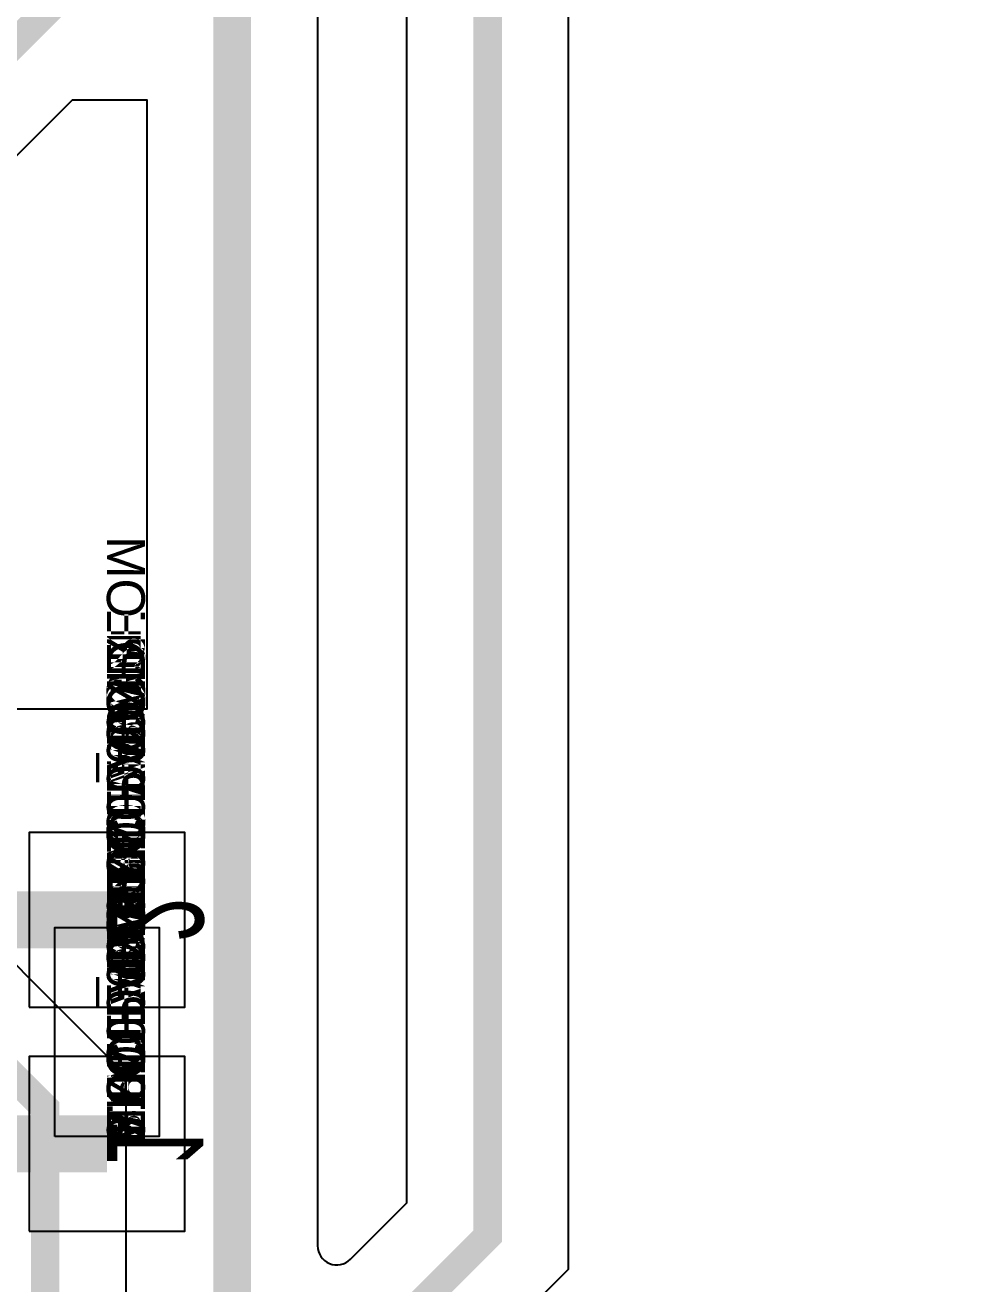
# Model space of a CAD drawing. Extents: x 0 to 323, y 0 to 320.
# Drawn here: x 100.67 to 105.59, y 52.56 to 59.19 of the extents above; entities that cross this region are included whole.
import ezdxf
from ezdxf.enums import TextEntityAlignment as Align

# ---------------------------------------------------------------- set-up
doc = ezdxf.new("R2010")
doc.units = 0
doc.header["$MEASUREMENT"] = 0
doc.layers.get('0').update_dxf_attribs({"linetype": 'CONTINUOUS'})
for name, color, linetype in [('ETCH_BOTTOM', 7, 'CONTINUOUS'), ('ETCH_INT2', 5, 'CONTINUOUS'), ('ETCH_TOP', 2, 'CONTINUOUS'), ('PACKAGE_GEOMETRY_ASSEMBLY_TOP', 11, 'CONTINUOUS'), ('PACKAGE_GEOMETRY_PIN_NUMBER', 9, 'CONTINUOUS')]:
    doc.layers.add(name, color=color, linetype=linetype)

# ---------------------------------------------------------------- blocks, each defined once
blk = doc.blocks.new('PAD_INFO')
for tag in ['SHAPE_TYPE', 'PAD_HEIGHT', 'PAD_LAYER', 'PAD_TYPE', 'PAD_WIDTH']:
    blk.add_attdef(tag, (0, 0), '', height=0.2)
at = {"flags": 2}
blk.add_attdef('CDN_TYPE', (0, 0), '', height=0.2, dxfattribs=at)
blk = doc.blocks.new('DRILL_INFO')
at = {"flags": 2}
blk.add_attdef('CDN_TYPE', (0, 0), '', height=0.2, dxfattribs=at)
for tag in ['FSHAPE', 'FCHAR', 'DRILL_HEIGHT', 'DIAMETER', 'PLATED', 'DRILL_WIDTH']:
    blk.add_attdef(tag, (0, 0), '', height=0.2)
blk = doc.blocks.new('RC0920X0820TS')
at = {"layer": 'ETCH_TOP'}
blk.add_lwpolyline([(-0.46, -0.41), (-0.46, 0.41), (0.46, 0.41), (0.46, -0.41)], close=True, dxfattribs=at)
ref = blk.add_blockref('PAD_INFO', (0, 0))
ref.add_attrib('PAD_LAYER', 'ETCH_TOP', (0, 0), dxfattribs={"height": 0.2})
ref.add_attrib('SHAPE_TYPE', 'NULL', (0, 0), dxfattribs={"height": 0.2})
ref.add_attrib('PAD_TYPE', 'ANTIPAD', (0, 0), dxfattribs={"height": 0.2})
ref.add_attrib('PAD_WIDTH', '0.000000', (0, 0), dxfattribs={"height": 0.2})
ref.add_attrib('PAD_HEIGHT', '0.000000', (0, 0), dxfattribs={"height": 0.2})
ref = blk.add_blockref('PAD_INFO', (0, 0))
ref.add_attrib('PAD_LAYER', 'ETCH_GND', (0, 0), dxfattribs={"height": 0.2})
ref.add_attrib('SHAPE_TYPE', 'NULL', (0, 0), dxfattribs={"height": 0.2})
ref.add_attrib('PAD_TYPE', 'ANTIPAD', (0, 0), dxfattribs={"height": 0.2})
ref.add_attrib('PAD_WIDTH', '0.000000', (0, 0), dxfattribs={"height": 0.2})
ref.add_attrib('PAD_HEIGHT', '0.000000', (0, 0), dxfattribs={"height": 0.2})
ref = blk.add_blockref('PAD_INFO', (0, 0))
ref.add_attrib('PAD_LAYER', 'ETCH_INT1', (0, 0), dxfattribs={"height": 0.2})
ref.add_attrib('SHAPE_TYPE', 'NULL', (0, 0), dxfattribs={"height": 0.2})
ref.add_attrib('PAD_TYPE', 'ANTIPAD', (0, 0), dxfattribs={"height": 0.2})
ref.add_attrib('PAD_WIDTH', '0.000000', (0, 0), dxfattribs={"height": 0.2})
ref.add_attrib('PAD_HEIGHT', '0.000000', (0, 0), dxfattribs={"height": 0.2})
ref = blk.add_blockref('PAD_INFO', (0, 0))
ref.add_attrib('PAD_LAYER', 'ETCH_INT2', (0, 0), dxfattribs={"height": 0.2})
ref.add_attrib('SHAPE_TYPE', 'NULL', (0, 0), dxfattribs={"height": 0.2})
ref.add_attrib('PAD_TYPE', 'ANTIPAD', (0, 0), dxfattribs={"height": 0.2})
ref.add_attrib('PAD_WIDTH', '0.000000', (0, 0), dxfattribs={"height": 0.2})
ref.add_attrib('PAD_HEIGHT', '0.000000', (0, 0), dxfattribs={"height": 0.2})
ref = blk.add_blockref('PAD_INFO', (0, 0))
ref.add_attrib('PAD_LAYER', 'ETCH_PWR', (0, 0), dxfattribs={"height": 0.2})
ref.add_attrib('SHAPE_TYPE', 'NULL', (0, 0), dxfattribs={"height": 0.2})
ref.add_attrib('PAD_TYPE', 'ANTIPAD', (0, 0), dxfattribs={"height": 0.2})
ref.add_attrib('PAD_WIDTH', '0.000000', (0, 0), dxfattribs={"height": 0.2})
ref.add_attrib('PAD_HEIGHT', '0.000000', (0, 0), dxfattribs={"height": 0.2})
ref = blk.add_blockref('PAD_INFO', (0, 0))
ref.add_attrib('PAD_LAYER', 'ETCH_BOTTOM', (0, 0), dxfattribs={"height": 0.2})
ref.add_attrib('SHAPE_TYPE', 'NULL', (0, 0), dxfattribs={"height": 0.2})
ref.add_attrib('PAD_TYPE', 'ANTIPAD', (0, 0), dxfattribs={"height": 0.2})
ref.add_attrib('PAD_WIDTH', '0.000000', (0, 0), dxfattribs={"height": 0.2})
ref.add_attrib('PAD_HEIGHT', '0.000000', (0, 0), dxfattribs={"height": 0.2})
ref = blk.add_blockref('PAD_INFO', (0, 0))
ref.add_attrib('PAD_LAYER', 'ETCH_TOP', (0, 0), dxfattribs={"height": 0.2})
ref.add_attrib('SHAPE_TYPE', 'NULL', (0, 0), dxfattribs={"height": 0.2})
ref.add_attrib('PAD_TYPE', 'THERMAL', (0, 0), dxfattribs={"height": 0.2})
ref.add_attrib('PAD_WIDTH', '0.000000', (0, 0), dxfattribs={"height": 0.2})
ref.add_attrib('PAD_HEIGHT', '0.000000', (0, 0), dxfattribs={"height": 0.2})
ref = blk.add_blockref('PAD_INFO', (0, 0))
ref.add_attrib('PAD_LAYER', 'ETCH_GND', (0, 0), dxfattribs={"height": 0.2})
ref.add_attrib('SHAPE_TYPE', 'NULL', (0, 0), dxfattribs={"height": 0.2})
ref.add_attrib('PAD_TYPE', 'THERMAL', (0, 0), dxfattribs={"height": 0.2})
ref.add_attrib('PAD_WIDTH', '0.000000', (0, 0), dxfattribs={"height": 0.2})
ref.add_attrib('PAD_HEIGHT', '0.000000', (0, 0), dxfattribs={"height": 0.2})
ref = blk.add_blockref('PAD_INFO', (0, 0))
ref.add_attrib('PAD_LAYER', 'ETCH_INT1', (0, 0), dxfattribs={"height": 0.2})
ref.add_attrib('SHAPE_TYPE', 'NULL', (0, 0), dxfattribs={"height": 0.2})
ref.add_attrib('PAD_TYPE', 'THERMAL', (0, 0), dxfattribs={"height": 0.2})
ref.add_attrib('PAD_WIDTH', '0.000000', (0, 0), dxfattribs={"height": 0.2})
ref.add_attrib('PAD_HEIGHT', '0.000000', (0, 0), dxfattribs={"height": 0.2})
ref = blk.add_blockref('PAD_INFO', (0, 0))
ref.add_attrib('PAD_LAYER', 'ETCH_INT2', (0, 0), dxfattribs={"height": 0.2})
ref.add_attrib('SHAPE_TYPE', 'NULL', (0, 0), dxfattribs={"height": 0.2})
ref.add_attrib('PAD_TYPE', 'THERMAL', (0, 0), dxfattribs={"height": 0.2})
ref.add_attrib('PAD_WIDTH', '0.000000', (0, 0), dxfattribs={"height": 0.2})
ref.add_attrib('PAD_HEIGHT', '0.000000', (0, 0), dxfattribs={"height": 0.2})
ref = blk.add_blockref('PAD_INFO', (0, 0))
ref.add_attrib('PAD_LAYER', 'ETCH_PWR', (0, 0), dxfattribs={"height": 0.2})
ref.add_attrib('SHAPE_TYPE', 'NULL', (0, 0), dxfattribs={"height": 0.2})
ref.add_attrib('PAD_TYPE', 'THERMAL', (0, 0), dxfattribs={"height": 0.2})
ref.add_attrib('PAD_WIDTH', '0.000000', (0, 0), dxfattribs={"height": 0.2})
ref.add_attrib('PAD_HEIGHT', '0.000000', (0, 0), dxfattribs={"height": 0.2})
ref = blk.add_blockref('PAD_INFO', (0, 0))
ref.add_attrib('PAD_LAYER', 'ETCH_BOTTOM', (0, 0), dxfattribs={"height": 0.2})
ref.add_attrib('SHAPE_TYPE', 'NULL', (0, 0), dxfattribs={"height": 0.2})
ref.add_attrib('PAD_TYPE', 'THERMAL', (0, 0), dxfattribs={"height": 0.2})
ref.add_attrib('PAD_WIDTH', '0.000000', (0, 0), dxfattribs={"height": 0.2})
ref.add_attrib('PAD_HEIGHT', '0.000000', (0, 0), dxfattribs={"height": 0.2})
ref = blk.add_blockref('PAD_INFO', (0, 0))
ref.add_attrib('PAD_LAYER', 'ETCH_TOP', (0, 0), dxfattribs={"height": 0.2})
ref.add_attrib('SHAPE_TYPE', 'RECTANGLE', (0, 0), dxfattribs={"height": 0.2})
ref.add_attrib('PAD_TYPE', 'REGULAR', (0, 0), dxfattribs={"height": 0.2})
ref.add_attrib('PAD_WIDTH', '0.920000', (0, 0), dxfattribs={"height": 0.2})
ref.add_attrib('PAD_HEIGHT', '0.820000', (0, 0), dxfattribs={"height": 0.2})
ref = blk.add_blockref('PAD_INFO', (0, 0))
ref.add_attrib('PAD_LAYER', 'ETCH_GND', (0, 0), dxfattribs={"height": 0.2})
ref.add_attrib('SHAPE_TYPE', 'NULL', (0, 0), dxfattribs={"height": 0.2})
ref.add_attrib('PAD_TYPE', 'REGULAR', (0, 0), dxfattribs={"height": 0.2})
ref.add_attrib('PAD_WIDTH', '0.000000', (0, 0), dxfattribs={"height": 0.2})
ref.add_attrib('PAD_HEIGHT', '0.000000', (0, 0), dxfattribs={"height": 0.2})
ref = blk.add_blockref('PAD_INFO', (0, 0))
ref.add_attrib('PAD_LAYER', 'ETCH_INT1', (0, 0), dxfattribs={"height": 0.2})
ref.add_attrib('SHAPE_TYPE', 'NULL', (0, 0), dxfattribs={"height": 0.2})
ref.add_attrib('PAD_TYPE', 'REGULAR', (0, 0), dxfattribs={"height": 0.2})
ref.add_attrib('PAD_WIDTH', '0.000000', (0, 0), dxfattribs={"height": 0.2})
ref.add_attrib('PAD_HEIGHT', '0.000000', (0, 0), dxfattribs={"height": 0.2})
ref = blk.add_blockref('PAD_INFO', (0, 0))
ref.add_attrib('PAD_LAYER', 'ETCH_INT2', (0, 0), dxfattribs={"height": 0.2})
ref.add_attrib('SHAPE_TYPE', 'NULL', (0, 0), dxfattribs={"height": 0.2})
ref.add_attrib('PAD_TYPE', 'REGULAR', (0, 0), dxfattribs={"height": 0.2})
ref.add_attrib('PAD_WIDTH', '0.000000', (0, 0), dxfattribs={"height": 0.2})
ref.add_attrib('PAD_HEIGHT', '0.000000', (0, 0), dxfattribs={"height": 0.2})
ref = blk.add_blockref('PAD_INFO', (0, 0))
ref.add_attrib('PAD_LAYER', 'ETCH_PWR', (0, 0), dxfattribs={"height": 0.2})
ref.add_attrib('SHAPE_TYPE', 'NULL', (0, 0), dxfattribs={"height": 0.2})
ref.add_attrib('PAD_TYPE', 'REGULAR', (0, 0), dxfattribs={"height": 0.2})
ref.add_attrib('PAD_WIDTH', '0.000000', (0, 0), dxfattribs={"height": 0.2})
ref.add_attrib('PAD_HEIGHT', '0.000000', (0, 0), dxfattribs={"height": 0.2})
ref = blk.add_blockref('PAD_INFO', (0, 0))
ref.add_attrib('PAD_LAYER', 'ETCH_BOTTOM', (0, 0), dxfattribs={"height": 0.2})
ref.add_attrib('SHAPE_TYPE', 'NULL', (0, 0), dxfattribs={"height": 0.2})
ref.add_attrib('PAD_TYPE', 'REGULAR', (0, 0), dxfattribs={"height": 0.2})
ref.add_attrib('PAD_WIDTH', '0.000000', (0, 0), dxfattribs={"height": 0.2})
ref.add_attrib('PAD_HEIGHT', '0.000000', (0, 0), dxfattribs={"height": 0.2})
ref = blk.add_blockref('DRILL_INFO', (0, 0))
ref.add_attrib('DIAMETER', '0.000000', (0, 0), dxfattribs={"height": 0.2})
ref.add_attrib('PLATED', 'PLATED', (0, 0), dxfattribs={"height": 0.2})
ref.add_attrib('FSHAPE', 'NULL', (0, 0), dxfattribs={"height": 0.2})
ref.add_attrib('DRILL_WIDTH', '0.000000', (0, 0), dxfattribs={"height": 0.2})
ref.add_attrib('DRILL_HEIGHT', '0.000000', (0, 0), dxfattribs={"height": 0.2})
for tag in ['CDN_TYPE', 'PIN']:
    blk.add_attdef(tag, (0, 0), '', height=0.2)
at = {"flags": 2}
for tag in ['PSTKNAME', 'BBV']:
    blk.add_attdef(tag, (0, 0), '', height=0.2, dxfattribs=at)
blk = doc.blocks.new('F270')
at = {"layer": 'PACKAGE_GEOMETRY_ASSEMBLY_TOP'}
blk.add_lwpolyline([(0.04, -0.275), (1.14, -0.275), (1.14, 0.275), (0.04, 0.275)], close=True, dxfattribs=at)
at = {"layer": 'ETCH_TOP'}
ref = blk.add_blockref('RC0920X0820TS', (0, 0), dxfattribs=at)
ref.add_attrib('CDN_TYPE', 'PIN', (0, 0), dxfattribs={"height": 0.2})
ref.add_attrib('PIN', '1', (0, 0), dxfattribs={"height": 0.2})
ref = blk.add_blockref('RC0920X0820TS', (1.18, 0), dxfattribs=at)
ref.add_attrib('CDN_TYPE', 'PIN', (0, 0), dxfattribs={"height": 0.2})
ref.add_attrib('PIN', '2', (0, 0), dxfattribs={"height": 0.2})
at = {"flags": 2}
for tag in ['SYMBOL_TYPE', 'CDN_TYPE', 'REFDES']:
    blk.add_attdef(tag, (0, 0), '', height=0.2, dxfattribs=at)

msp = doc.modelspace()

# ---------------------------------------------------------------- linework, layer by layer
at = {"layer": 'ETCH_BOTTOM'}
for points, format in [([(91.1, 48.25, 0.15, 0.15, 0), (93.325, 46.025, 0.15, 0.15, 0), (95.4882, 46.025, 0.15, 0.15, 0), (97.0574, 47.5942, 0.15, 0.15, 0), (97.0574, 55.5392, 0.15, 0.15, 0), (100.875, 59.3568, 0.15, 0.15, 0), (100.875, 62.2932, 0.15, 0.15, 0), (100.4432, 62.725, 0.15, 0.15, 0), (99.2118, 62.725, 0.15, 0.15, 0), (97.975, 63.9618, 0.15, 0.15, 0), (97.975, 65.5882, 0.15, 0.15, 0), (98.3118, 65.925, 0.15, 0.15, 0), (98.6382, 65.925, 0.15, 0.15, 0), (100.975, 68.2618, 0.15, 0.15, 0), (100.975, 76.2118, 0.15, 0.15, 0), (108.2, 83.4368, 0.15, 0.15, 0), (108.2, 100.5711, 0.15, 0.15, 0), (116.925, 109.2961, 0.15, 0.15, 0), (116.925, 110.054, 0.15, 0.15, 0), (117.9, 111.029, 0.15, 0.15, 0), (117.9, 111.65, 0.15, 0.15, 0)], "xyseb"), ([(103.106, 76.338, 0.15, 0.15, 0), (103.106, 52.814, 0.15, 0.15, 0), (101.425, 51.133, 0.15, 0.15, 0), (101.425, 47.0617, 0.15, 0.15, 0), (101.611, 46.8757, 0.15, 0.15, 0), (102.325, 46.1616, 0.15, 0.15, 0), (102.325, 44.9618, 0.15, 0.15, 0), (102.6618, 44.625, 0.15, 0.15, 0), (103.1333, 44.625, 0.15, 0.15, 0), (104.325, 43.4333, 0.15, 0.15, 0), (104.325, 36.2153, 0.15, 0.15, 0), (95.6497, 27.54, 0.15, 0.15, 0), (86.16, 27.54, 0.15, 0.15, 0), (85.585, 26.965, 0.15, 0.15, 0)], "xyseb"), ([(101.4001, 76.0357), (101.4001, 68.0857), (99.6376, 66.3232, 0.668179), (99.7093, 66.1501), (102.5001, 66.1501), (102.5001, 63.3499), (101.1593, 63.3499, 0.668179), (101.0876, 63.1768), (102.2101, 62.0543), (102.2101, 52.7641, 0.668179), (102.3832, 52.6924), (102.6809, 52.9901), (102.6809, 75.914)], "xyb"), ([(103.5311, 75.914), (103.5311, 52.6379), (102.8664, 51.9732, 0.668179), (102.9381, 51.8001), (103.5536, 51.8001), (103.5678, 51.8274, -0.606457), (104.6322, 51.8274), (104.6464, 51.8001), (106.2499, 51.8001), (106.2499, 55.635), (108.6499, 58.035), (108.6499, 58.1501), (108.765, 58.1501), (112.1417, 61.5268, 0.668179)], "xyb"), ([(86.425, 16.9117, 0.15, 0.15, 0), (86.425, 18.975, 0.15, 0.15, 0), (84.71, 20.69, 0.15, 0.15, 0), (84.71, 29.2232, 0.15, 0.15, 0), (85.5618, 30.075, 0.15, 0.15, 0), (97.725, 30.075, 0.15, 0.15, 0), (104, 36.35, 0.2, 0.2, 0), (104, 43.2986, 0.2, 0.2, 0), (102.9986, 44.3, 0.2, 0.2, 0), (102.5271, 44.3, 0.2, 0.2, 0), (101.1, 45.7271, 0.2, 0.2, 0), (101.1, 51.7, 0.2, 0.2, 0), (101.76, 52.36, 0.2, 0.2, 0), (101.76, 61.8679, 0.2, 0.2, 0), (100.3279, 63.3, 0.2, 0.2, 0), (99.45, 63.3, 0.2, 0.2, 0)], "xyseb"), ([(97.4825, 47.4181), (97.4825, 55.3631), (100.9193, 58.7999), (101.3099, 58.7999), (101.3099, 55.5901), (98.4399, 55.5901), (98.4399, 55.4295), (98.4056, 55.4177, 0.714571), (98.4056, 54.2823), (98.4399, 54.2705), (98.4399, 52.1899), (100.7086, 52.1899, -0.668179), (100.7803, 52.0168), (100.6499, 51.8864), (100.6499, 45.5407)], "xyb"), ([(99.5, 54.48, 0.3, 0.3, 0), (101.1, 54.48, 0.3, 0.3, 0)], "xyseb"), ([(99.5, 53.3, 0.3, 0.3, 0), (101.1, 53.3, 0.3, 0.3, 0)], "xyseb")]:
    msp.add_lwpolyline(points, format=format, dxfattribs=at)
at = {"layer": 'ETCH_INT2'}
for points, format in [([(89.95, 44.3, 0.15, 0.15, 0), (89.95, 40.4868, 0.15, 0.15, 0), (90.8118, 39.625, 0.15, 0.15, 0), (93.7117, 39.625, 0.15, 0.15, 0), (98.1617, 44.075, 0.15, 0.15, 0), (98.3882, 44.075, 0.15, 0.15, 0), (100.775, 46.4618, 0.15, 0.15, 0), (100.775, 53.4883, 0.15, 0.15, 0), (99.175, 55.0882, 0.15, 0.15, 0), (98.8382, 55.425, 0.15, 0.15, 0), (98.6118, 55.425, 0.15, 0.15, 0), (91.825, 62.2118, 0.15, 0.15, 0), (91.825, 67.3382, 0.15, 0.15, 0), (93.5118, 69.025, 0.15, 0.15, 0), (99.3882, 69.025, 0.15, 0.15, 0), (124.875, 94.5118, 0.15, 0.15, 0), (124.875, 110.054, 0.15, 0.15, 0), (123.9, 111.029, 0.15, 0.15, 0), (123.9, 111.65, 0.15, 0.15, 0)], "xyseb"), ([(115.9879, 78.6999), (103.9629, 66.6749), (92.6638, 66.6749), (92.6519, 66.668, -0.15332), (92.3597, 66.6015, 0.438438), (92.2501, 66.5005), (92.2501, 62.9329, 0.489187), (92.3765, 62.8346, -0.794927), (92.8239, 61.969, 0.437934), (92.8179, 61.8201), (98.7879, 55.8501), (99.0143, 55.8501), (101.2001, 53.6644), (101.2001, 46.2857), (98.5643, 43.6499), (98.3378, 43.6499), (94.3361, 39.6482, 0.668179), (94.4078, 39.4751), (97.1261, 39.4751), (105.3761, 31.2251), (120.6198, 31.2251), (134.8448, 17.0001)], "xyb")]:
    msp.add_lwpolyline(points, format=format, dxfattribs=at)

# ---------------------------------------------------------------- block references
at = {"xscale": -1, "rotation": 270}
msp.add_blockref('F270', (101.1, 53.3), dxfattribs=at)

# ---------------------------------------------------------------- texts
at = {"layer": 'PACKAGE_GEOMETRY_PIN_NUMBER', "text_generation_flag": 2, "width": 0.649606}
for s, p in [('2', (101.1, 54.48)), ('1', (101.1, 53.3))]:
    msp.add_text(s, height=0.508, rotation=270, dxfattribs=at).set_placement(p, align=Align.CENTER)

doc.saveas('drawing.dxf')
